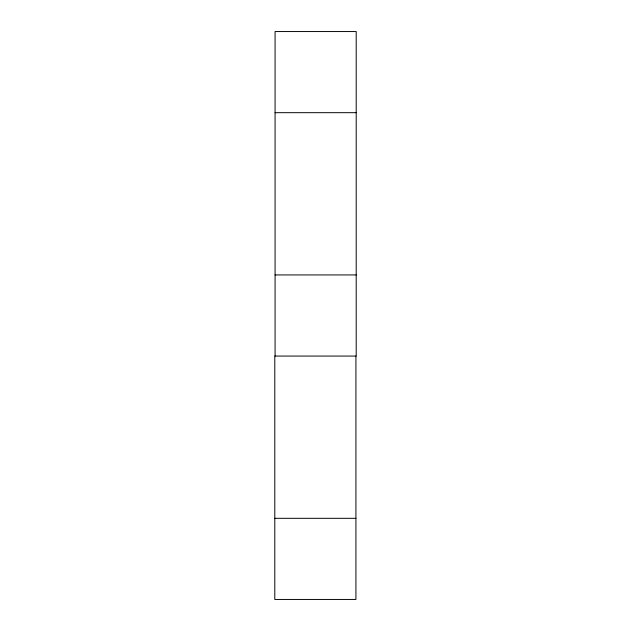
<?xml version="1.0" encoding="UTF-8"?>
<svg xmlns="http://www.w3.org/2000/svg" width="631" height="631" viewBox="0 0 631 631"><rect width="100%" height="100%" fill="white"/><g stroke="black" fill="none" stroke-linecap="round" stroke-linejoin="round"><path stroke-width="0.95" d="M275.077 112.681L356.207 112.681M275.077 274.935L356.207 274.935M274.793 518.319L355.923 518.319M355.923 356.065L355.923 599.45L274.793 599.45L274.793 356.065L356.207 356.065L356.207 31.55L275.077 31.55L275.077 356.065"/></g></svg>
